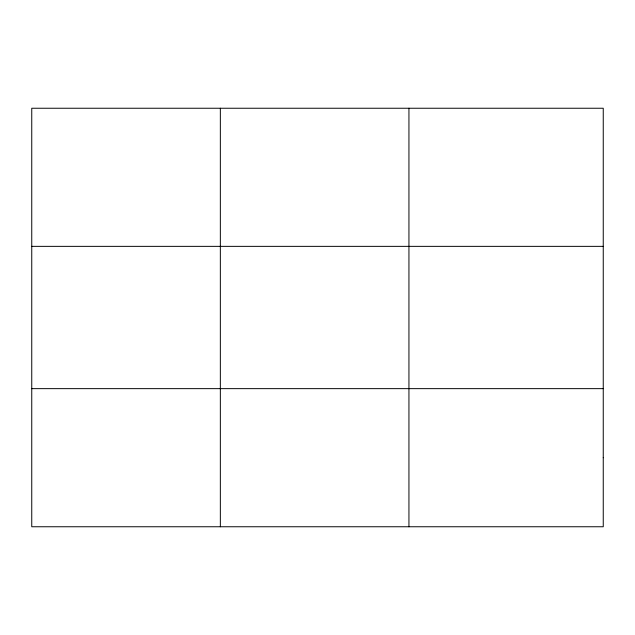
<?xml version="1.0" encoding="UTF-8"?>
<svg xmlns="http://www.w3.org/2000/svg" width="635" height="635" viewBox="0 0 635 635"><rect width="100%" height="100%" fill="white"/><g stroke="black" fill="none" stroke-linecap="round" stroke-linejoin="round"><path stroke-width="0.95" d="M220.345 108.244L220.345 526.756M408.94 108.244L408.94 526.756M31.75 246.356L603.25 246.356M31.75 388.644L603.25 388.644M603.25 457.7L603.25 526.756L31.75 526.756L31.75 108.244L603.25 108.244L603.25 457.7"/></g></svg>
